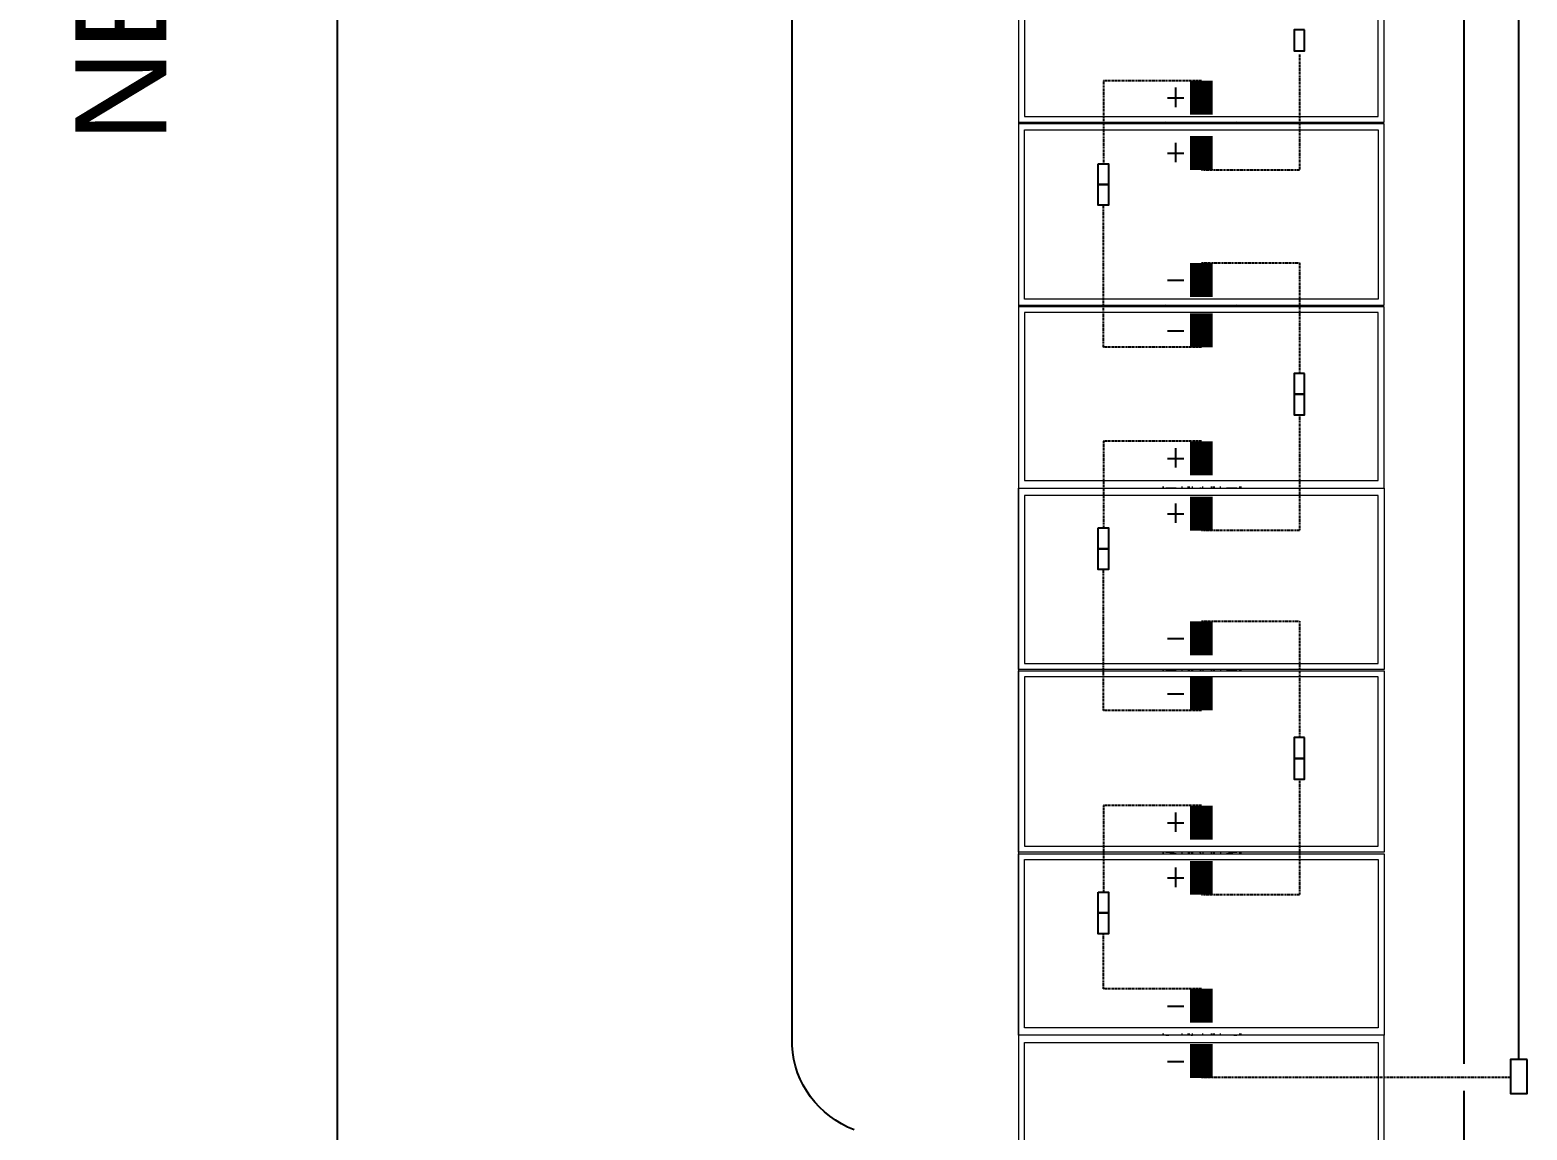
# Model space of a CAD drawing. Header units: feet. Extents: x -13743 to 68376, y -48 to 67763.
# Drawn here: x 4157.7 to 4486.7, y 65078.2 to 65319.8 of the extents above; entities that cross this region are included whole.
import ezdxf
from ezdxf.lldxf.tags import DXFTag

# ---------------------------------------------------------------- set-up
doc = ezdxf.new("R2010")
doc.units = ezdxf.units.FT
doc.header["$MEASUREMENT"] = 0
doc.linetypes.add('HIDDEN', pattern=[0.375, 0.25, -0.125])
for name, color, linetype in [('E-DC HARNESS-NEG', 170, 'DC HARNESS CABLE'), ('E-DC HARNESS-POS', 10, 'DC HARNESS CABLE'), ('E-HARN-COMP', 8, 'Continuous'), ('E-TRNK-CABL-NEG', 6, 'HIDDEN'), ('E-TRUNK-CABLE-POS', 6, 'HIDDEN'), ('G-ANNO-TEXT', 1, 'Continuous'), ('Polarity-Text', 7, 'Continuous')]:
    doc.layers.add(name, color=color, linetype=linetype)
doc.styles.add('NEI-A', font='arial.ttf')
doc.styles.get("Standard").update_dxf_attribs({"font": 'arial.ttf'})
tags = doc.linetypes.add('DC HARNESS CABLE', pattern='A,0.5,-0.2,["DH",Standard,S=0.1,R=0,X=-0.1,Y=-0.05],-0.2', length=0.9).pattern_tags.tags
tags[6] = DXFTag(74, 10)

# ---------------------------------------------------------------- blocks, each defined once
blk = doc.blocks.new('A$C47dfd34d')
at = {"lineweight": 5}
for points in [[(8.1263, 0.4133), (6.0664, 0.4133)], [(6.6847, 0.235), (6.6847, 0.2467), (6.6847, 0.2433)], [(6.8897, 0.235), (6.8914, 0.2467), (6.8914, 0.2433)], [(7.0964, 0.235), (7.098, 0.2467), (7.098, 0.2433)], [(7.303, 0.235), (7.303, 0.2467), (7.303, 0.2433)], [(7.508, 0.235), (7.5097, 0.2467), (7.5097, 0.2433)], [(7.7147, 0.235), (7.7164, 0.2467), (7.7164, 0.2433)], [(6.6847, 0.2283), (6.6864, 0.2283)], [(6.6847, 0.2217), (6.6864, 0.2217)], [(6.8897, 0.2283), (6.8914, 0.2283)], [(6.8914, 0.2217), (6.8897, 0.2217)], [(7.0964, 0.2283), (7.098, 0.2283)], [(7.098, 0.2217), (7.0964, 0.2217)], [(7.303, 0.2283), (7.3047, 0.2283)], [(7.303, 0.2217), (7.3047, 0.2217)], [(7.508, 0.2283), (7.5097, 0.2283)], [(7.5097, 0.2217), (7.508, 0.2217)], [(7.7147, 0.2283), (7.7164, 0.2283)], [(7.7164, 0.2217), (7.7147, 0.2217)], [(6.6847, 0.22), (6.6864, 0.22)], [(6.6847, 0.2183), (6.6847, 0.2167), (6.6864, 0.2167)], [(6.6847, 0.2067), (6.6847, 0.2083)], [(6.6847, 0.205), (6.6864, 0.205)], [(6.8897, 0.22), (6.8914, 0.22)], [(6.8914, 0.2167), (6.8897, 0.2167), (6.8914, 0.2183)], [(6.8897, 0.2067), (6.8914, 0.2083)], [(6.8914, 0.205), (6.8897, 0.205)], [(7.0964, 0.22), (7.098, 0.22)], [(7.098, 0.2167), (7.0964, 0.2167), (7.098, 0.2183)], [(7.0964, 0.2067), (7.098, 0.2083)], [(7.098, 0.205), (7.0964, 0.205)], [(7.303, 0.22), (7.3047, 0.22)], [(7.303, 0.2183), (7.303, 0.2167), (7.3047, 0.2167)], [(7.303, 0.2067), (7.303, 0.2083)], [(7.303, 0.205), (7.3047, 0.205)], [(7.508, 0.22), (7.5097, 0.22)], [(7.5097, 0.2167), (7.508, 0.2167), (7.5097, 0.2183)], [(7.508, 0.2067), (7.5097, 0.2083)], [(7.5097, 0.205), (7.508, 0.205)], [(7.7147, 0.22), (7.7164, 0.22)], [(7.7164, 0.2167), (7.7147, 0.2167), (7.7164, 0.2183)], [(7.7147, 0.2067), (7.7164, 0.2083)], [(7.7164, 0.205), (7.7147, 0.205)], [(6.6847, 0.195), (6.6864, 0.195)], [(6.6847, 0.1933), (6.6864, 0.1933)], [(6.6847, 0.1917), (6.6864, 0.1917)], [(6.8897, 0.195), (6.8914, 0.195)], [(6.8914, 0.1933), (6.8897, 0.1933)], [(6.8897, 0.1917), (6.8914, 0.1917)], [(7.0964, 0.195), (7.098, 0.195)], [(7.098, 0.1933), (7.0964, 0.1933)], [(7.0964, 0.1917), (7.098, 0.1917)], [(7.303, 0.195), (7.3047, 0.195)], [(7.303, 0.1933), (7.3047, 0.1933)], [(7.303, 0.1917), (7.3047, 0.1917)], [(7.508, 0.195), (7.5097, 0.195)], [(7.5097, 0.1933), (7.508, 0.1933)], [(7.508, 0.1917), (7.5097, 0.1917)], [(7.7147, 0.195), (7.7164, 0.195)], [(7.7164, 0.1933), (7.7147, 0.1933)], [(7.7147, 0.1917), (7.7164, 0.1917)], [(6.6847, 0.185), (6.6864, 0.185)], [(6.6847, 0.17), (6.6847, 0.1667), (6.6847, 0.1783)], [(6.8914, 0.185), (6.8897, 0.185)], [(6.8914, 0.17), (6.8914, 0.1667), (6.8897, 0.1783)], [(7.098, 0.185), (7.0964, 0.185)], [(7.098, 0.17), (7.098, 0.1667), (7.0964, 0.1783)], [(7.303, 0.185), (7.3047, 0.185)], [(7.303, 0.17), (7.303, 0.1667), (7.303, 0.1783)], [(7.5097, 0.185), (7.508, 0.185)], [(7.5097, 0.17), (7.5097, 0.1667), (7.508, 0.1783)], [(7.7164, 0.185), (7.7147, 0.185)], [(7.7164, 0.17), (7.7164, 0.1667), (7.7147, 0.1783)], [(6.6847, 0.1667), (6.6847, 0.1667)], [(6.6847, 0.1633), (6.6864, 0.1633)], [(6.6847, 0.1617), (6.6864, 0.1617)], [(6.8897, 0.1633), (6.8914, 0.1633)], [(6.8897, 0.1617), (6.8914, 0.1617)], [(6.8914, 0.1667), (6.8914, 0.1667)], [(7.0964, 0.1633), (7.098, 0.1633)], [(7.0964, 0.1617), (7.098, 0.1617)], [(7.098, 0.1667), (7.098, 0.1667)], [(7.303, 0.1667), (7.303, 0.1667)], [(7.303, 0.1633), (7.3047, 0.1633)], [(7.303, 0.1617), (7.3047, 0.1617)], [(7.508, 0.1633), (7.5097, 0.1633)], [(7.508, 0.1617), (7.5097, 0.1617)], [(7.5097, 0.1667), (7.5097, 0.1667)], [(7.7147, 0.1633), (7.7164, 0.1633)], [(7.7147, 0.1617), (7.7164, 0.1617)], [(7.7164, 0.1667), (7.7164, 0.1667)]]:
    blk.add_lwpolyline(points, dxfattribs=at)
for points in [[(6.4797, 0.4133), (6.4797, 0), (6.6847, 0), (6.6847, 0.4133)], [(6.6764, 0.4067), (6.6764, 0.0067), (6.4864, 0.0067), (6.4864, 0.4067)], [(6.8897, 0.4133), (6.8897, 0), (6.6847, 0), (6.6847, 0.4133)], [(6.6931, 0.4067), (6.8831, 0.4067), (6.8831, 0.0067), (6.6931, 0.0067)], [(6.8914, 0.4133), (7.0964, 0.4133), (7.0964, 0), (6.8914, 0)], [(6.8981, 0.4067), (6.8981, 0.0067), (7.0897, 0.0067), (7.0897, 0.4067)], [(7.098, 0.4133), (7.303, 0.4133), (7.303, 0), (7.098, 0)], [(7.1047, 0.4067), (7.1047, 0.0067), (7.2947, 0.0067), (7.2947, 0.4067)], [(7.303, 0), (7.508, 0), (7.508, 0.4133), (7.303, 0.4133)], [(7.3114, 0.0067), (7.5014, 0.0067), (7.5014, 0.4067), (7.3114, 0.4067)], [(7.5097, 0.4133), (7.5097, 0), (7.7147, 0), (7.7147, 0.4133)], [(7.708, 0.4067), (7.708, 0.0067), (7.5164, 0.0067), (7.5164, 0.4067)], [(7.9213, 0.4133), (7.7164, 0.4133), (7.7164, 0), (7.9213, 0)], [(7.723, 0.0067), (7.9147, 0.0067), (7.9147, 0.4067), (7.723, 0.4067)], [(6.6864, 0.25), (6.6847, 0.25)], [(6.8914, 0.25), (6.8897, 0.25)], [(7.098, 0.25), (7.0964, 0.25)], [(7.3047, 0.25), (7.303, 0.25)], [(7.5097, 0.25), (7.508, 0.25)], [(7.7164, 0.25), (7.7147, 0.25)]]:
    blk.add_lwpolyline(points, close=True, dxfattribs=at)

msp = doc.modelspace()

# ---------------------------------------------------------------- linework, layer by layer
at = {"layer": 'E-DC HARNESS-NEG', "ltscale": 0.5}
msp.add_lwpolyline([(4484.9, 65093.71), (4484.9, 65468.08)], dxfattribs=at)
at = {"layer": 'E-DC HARNESS-POS', "ltscale": 0.5}
for points in [[(4472.9, 65092.76), (4472.9, 65468.08)], [(4472.9, 65053.45), (4472.9, 65086.87)]]:
    msp.add_lwpolyline(points, dxfattribs=at)
at = {"layer": 'E-HARN-COMP'}
for points in [[(4437.83, 65319.84), (4435.5, 65319.84), (4435.5, 65315.27), (4437.83, 65315.27)], [(4392.43, 65290.47), (4394.76, 65290.47), (4394.76, 65285.9), (4392.43, 65285.9)], [(4392.43, 65285.9), (4394.76, 65285.9), (4394.76, 65281.34), (4392.43, 65281.34)], [(4437.83, 65244.42), (4435.5, 65244.42), (4435.5, 65239.85), (4437.83, 65239.85)], [(4437.83, 65239.85), (4435.5, 65239.85), (4435.5, 65235.29), (4437.83, 65235.29)], [(4392.43, 65210.47), (4394.76, 65210.47), (4394.76, 65205.91), (4392.43, 65205.91)], [(4392.43, 65205.91), (4394.76, 65205.91), (4394.76, 65201.34), (4392.43, 65201.34)], [(4437.83, 65164.42), (4435.5, 65164.42), (4435.5, 65159.86), (4437.83, 65159.86)], [(4437.83, 65159.86), (4435.5, 65159.86), (4435.5, 65155.29), (4437.83, 65155.29)], [(4392.43, 65130.47), (4394.76, 65130.47), (4394.76, 65125.91), (4392.43, 65125.91)], [(4392.43, 65125.91), (4394.76, 65125.91), (4394.76, 65121.35), (4392.43, 65121.35)], [(4486.71, 65093.71), (4483.09, 65093.71), (4483.09, 65086.25), (4486.71, 65086.25)]]:
    msp.add_lwpolyline(points, close=True, dxfattribs=at)
at = {"layer": 'E-HARN-COMP', "const_width": 5}
for points in [[(4415.13, 65308.67), (4415.13, 65301.21)], [(4415.13, 65289.08), (4415.13, 65296.53)], [(4415.13, 65268.66), (4415.13, 65261.2)], [(4415.13, 65250.14), (4415.13, 65257.59)], [(4415.13, 65229.49), (4415.13, 65222.03)], [(4415.13, 65209.9), (4415.13, 65217.35)], [(4415.13, 65189.97), (4415.13, 65182.52)], [(4415.13, 65170.38), (4415.13, 65177.84)], [(4415.13, 65149.49), (4415.13, 65142.04)], [(4415.13, 65129.9), (4415.13, 65137.35)], [(4415.13, 65109.25), (4415.13, 65101.8)], [(4415.13, 65089.66), (4415.13, 65097.12)]]:
    msp.add_lwpolyline(points, dxfattribs=at)
at = {"layer": 'E-TRNK-CABL-NEG', "ltscale": 0.1}
for points in [[(4415.13, 65250.14), (4393.6, 65250.14), (4393.6, 65281.34)], [(4415.13, 65268.66), (4436.67, 65268.66), (4436.67, 65244.42)], [(4415.13, 65170.39), (4393.6, 65170.39), (4393.6, 65201.34)], [(4415.13, 65189.97), (4436.67, 65189.97), (4436.67, 65164.42)], [(4415.13, 65109.21), (4393.6, 65109.21), (4393.6, 65121.35)], [(4415.13, 65089.81), (4483.09, 65089.81)]]:
    msp.add_lwpolyline(points, dxfattribs=at)
at = {"layer": 'E-TRUNK-CABLE-POS', "ltscale": 0.1}
for points in [[(4436.67, 65314.47), (4436.67, 65289.08), (4415.13, 65289.08)], [(4415.13, 65308.67), (4393.6, 65308.67), (4393.6, 65290.47)], [(4436.67, 65235.29), (4436.67, 65209.9), (4415.13, 65209.9)], [(4415.13, 65229.49), (4393.6, 65229.49), (4393.6, 65210.47)], [(4436.67, 65155.29), (4436.67, 65129.9), (4415.13, 65129.9)], [(4415.13, 65149.49), (4393.6, 65149.49), (4393.6, 65130.47)]]:
    msp.add_lwpolyline(points, dxfattribs=at)
at = {"layer": 'G-ANNO-TEXT', "flags": 128}
for points in [[(4238.98, 63979.85, -0.298343), (4225.33, 63998.36), (4225.33, 65647.29, 0.298343), (4211.69, 65665.8, 0.298343), (4225.33, 65684.3), (4225.33, 67603.9, -0.298343), (4238.98, 67622.41)], [(4338.84, 65078.3, -0.298343), (4325.2, 65096.81), (4325.2, 65601.76, 0.298343), (4311.55, 65620.26, 0.298343), (4325.2, 65638.77), (4325.2, 66303.08, -0.298343), (4338.84, 66321.58)]]:
    msp.add_lwpolyline(points, format="xyb", dxfattribs=at)
at = {"layer": 'Polarity-Text'}
for p, q in [((4409.48, 65307.18), (4409.48, 65302.9)), ((4407.67, 65304.9), (4411.29, 65304.9)), ((4409.48, 65295.04), (4409.48, 65290.77)), ((4407.67, 65292.77), (4411.29, 65292.77)), ((4407.67, 65264.85), (4411.29, 65264.85)), ((4407.67, 65253.79), (4411.29, 65253.79)), ((4409.48, 65228), (4409.48, 65223.73)), ((4407.67, 65225.72), (4411.29, 65225.72)), ((4409.48, 65215.86), (4409.48, 65211.59)), ((4407.67, 65213.59), (4411.29, 65213.59)), ((4407.67, 65186.17), (4411.29, 65186.17)), ((4407.67, 65174.03), (4411.29, 65174.03)), ((4407.67, 65145.73), (4411.29, 65145.73)), ((4409.48, 65148), (4409.48, 65143.73)), ((4409.48, 65135.87), (4409.48, 65131.59)), ((4407.67, 65133.59), (4411.29, 65133.59)), ((4407.67, 65105.45), (4411.29, 65105.45)), ((4407.67, 65093.31), (4411.29, 65093.31))]:
    msp.add_line(p, q, dxfattribs=at)

# ---------------------------------------------------------------- block references
at = {"xscale": 194.318304, "yscale": 194.318304, "zscale": 194.318304, "rotation": 90}
msp.add_blockref('A$C47dfd34d', (4455.29, 63800.12), dxfattribs=at)

# ---------------------------------------------------------------- texts
at = {"layer": 'G-ANNO-TEXT', "insert": (4167.72, 66041.84), "char_height": 20, "width": 831.5345, "attachment_point": 3, "rotation": 90, "style": 'NEI-A', "bg_fill": 3, "box_fill_scale": 1.5, "bg_fill_color": 256, "bg_fill_transparency": 0}
msp.add_mtext('NEXTRACKER (400W) - LONG TRACKER  (81 MODULES)', dxfattribs=at)

doc.saveas('drawing.dxf')
